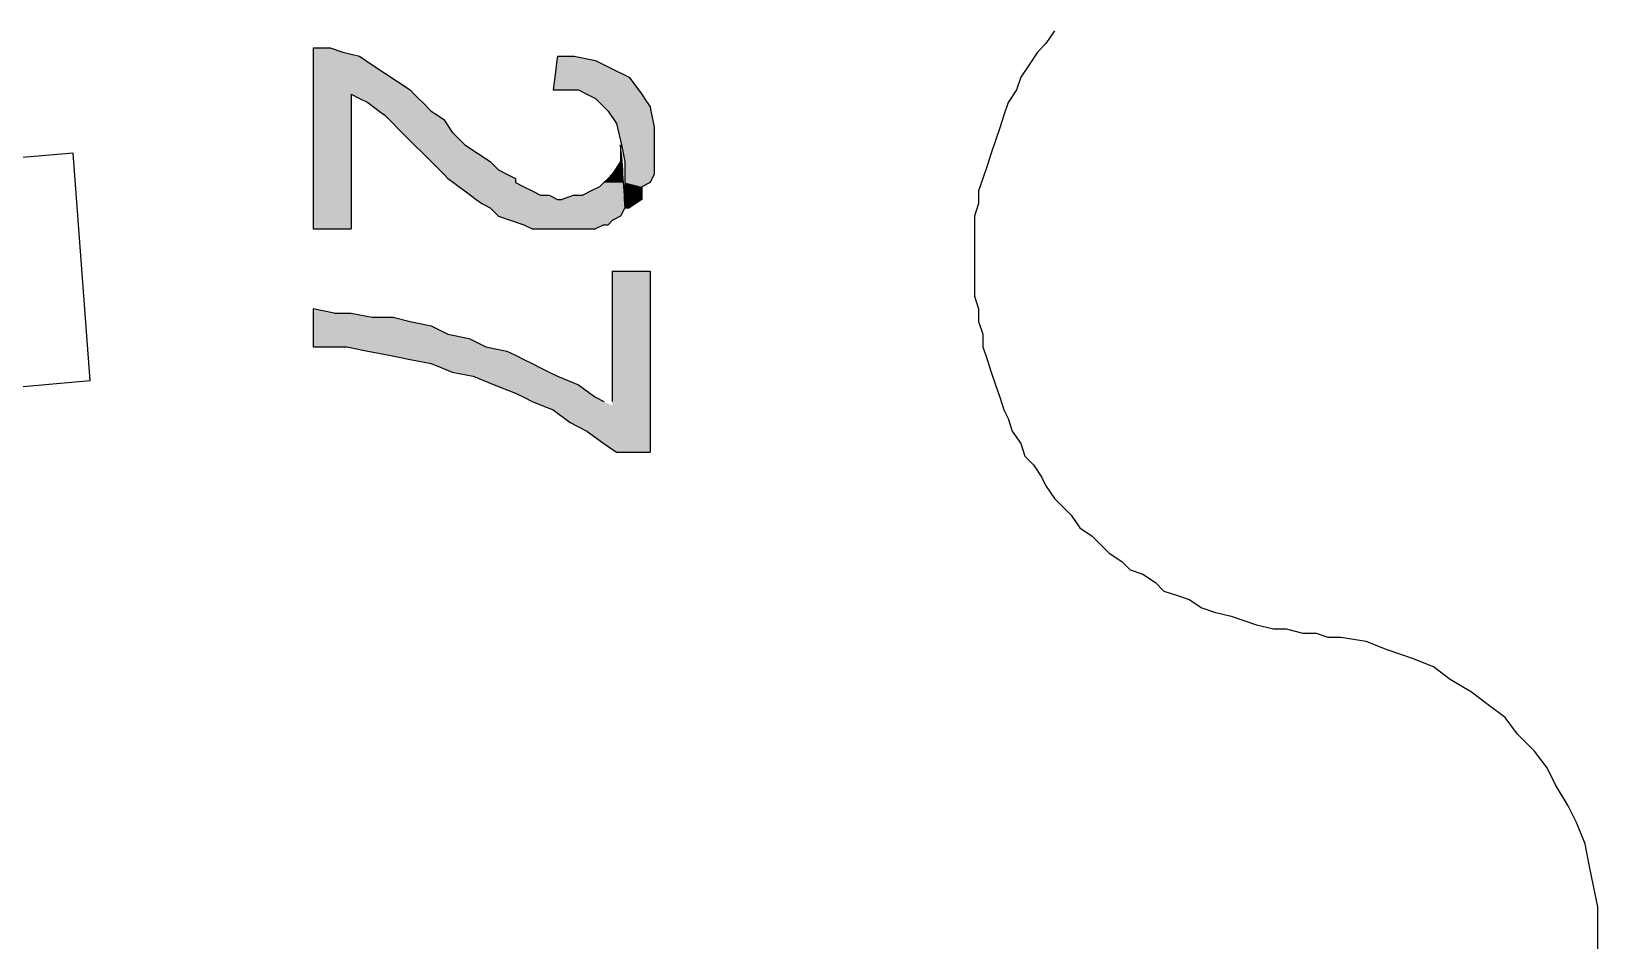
# Model space of a CAD drawing. Extents: x -1063 to 1100, y -467 to 441.
# Drawn here: x 938.6 to 1000.6, y -126.7 to -90.6 of the extents above; entities that cross this region are included whole.
import ezdxf

# ---------------------------------------------------------------- set-up
doc = ezdxf.new("R2010")
doc.units = 0
doc.layers.add('H', color=7, linetype='CONTINUOUS')
doc.layers.add('P', color=250, linetype='CONTINUOUS')

# ---------------------------------------------------------------- blocks, each defined once
blk = doc.blocks.new('*U469')
at = {"layer": 'H', "color": 0, "linetype": 'CONTINUOUS'}
for p, q in [((949.798, -91.251), (950.465, -91.251)), ((949.798, -91.251), (949.798, -91.417)), ((949.798, -91.417), (949.798, -91.584)), ((949.798, -91.584), (949.798, -91.917)), ((950.465, -91.251), (950.965, -91.417)), ((950.965, -91.417), (951.632, -91.584)), ((951.632, -91.584), (952.132, -91.917)), ((949.798, -91.917), (949.798, -92.251)), ((949.798, -92.251), (949.798, -92.584)), ((952.132, -91.917), (952.632, -92.251)), ((952.632, -92.251), (953.132, -92.584)), ((949.798, -92.584), (949.798, -92.917)), ((949.798, -92.917), (949.798, -93.084)), ((953.132, -92.584), (953.632, -92.917)), ((953.632, -92.917), (953.798, -93.084)), ((949.798, -93.084), (949.798, -93.251)), ((949.798, -93.251), (949.798, -93.417)), ((949.798, -93.417), (949.798, -93.751)), ((951.298, -93.084), (951.298, -93.251)), ((951.298, -93.084), (951.632, -93.251)), ((951.298, -93.251), (951.298, -93.417)), ((951.298, -93.417), (951.298, -93.751)), ((951.632, -93.251), (951.965, -93.417)), ((951.965, -93.417), (952.409, -93.751)), ((953.798, -93.084), (953.965, -93.251)), ((953.965, -93.251), (954.132, -93.417)), ((954.132, -93.417), (954.465, -93.751)), ((949.798, -93.751), (949.798, -93.917)), ((949.798, -93.917), (949.798, -94.084)), ((949.798, -94.084), (949.798, -94.584)), ((951.298, -93.751), (951.298, -93.917)), ((951.298, -93.917), (951.298, -94.084)), ((951.298, -94.084), (951.298, -94.584)), ((952.409, -93.751), (952.632, -93.917)), ((952.632, -93.917), (952.798, -94.084)), ((952.798, -94.084), (953.298, -94.584)), ((954.465, -93.751), (954.715, -93.917)), ((954.715, -93.917), (954.965, -94.084)), ((954.965, -94.084), (955.298, -94.584)), ((949.798, -94.584), (949.798, -95.084)), ((951.298, -94.584), (951.298, -95.084)), ((953.298, -94.584), (953.798, -95.084)), ((955.298, -94.584), (955.798, -95.084)), ((949.798, -95.084), (949.798, -95.417)), ((949.798, -95.417), (949.798, -95.751)), ((951.298, -95.084), (951.298, -95.417)), ((951.298, -95.417), (951.298, -95.751)), ((953.798, -95.084), (954.132, -95.417)), ((954.132, -95.417), (954.465, -95.751)), ((955.798, -95.084), (956.298, -95.417)), ((956.298, -95.417), (956.798, -95.751)), ((961.965, -95.084), (961.965, -95.417)), ((961.987, -95.417), (961.965, -95.084)), ((961.965, -95.417), (961.965, -95.751)), ((961.987, -95.417), (962.009, -95.751)), ((949.798, -95.751), (949.798, -96.084)), ((949.798, -96.084), (949.798, -96.251)), ((951.298, -95.751), (951.298, -96.084)), ((951.298, -96.084), (951.298, -96.251)), ((954.465, -95.751), (954.798, -96.084)), ((954.798, -96.084), (954.965, -96.251)), ((956.798, -95.751), (957.132, -96.084)), ((957.132, -96.084), (957.465, -96.251)), ((961.743, -96.084), (961.632, -96.251)), ((961.965, -95.751), (961.743, -96.084)), ((962.009, -95.751), (962.032, -96.084)), ((962.032, -96.084), (962.043, -96.251)), ((949.798, -96.251), (949.798, -96.417)), ((949.798, -96.417), (949.798, -96.584)), ((949.798, -96.584), (949.798, -96.751)), ((951.298, -96.251), (951.298, -96.417)), ((951.298, -96.417), (951.298, -96.584)), ((951.298, -96.584), (951.298, -96.751)), ((954.965, -96.251), (955.132, -96.417)), ((955.132, -96.417), (955.354, -96.584)), ((955.354, -96.584), (955.576, -96.751)), ((957.465, -96.251), (957.798, -96.417)), ((957.798, -96.417), (957.798, -96.584)), ((957.798, -96.584), (958.132, -96.751)), ((961.298, -96.584), (961.132, -96.751)), ((961.465, -96.417), (961.298, -96.584)), ((961.632, -96.251), (961.465, -96.417)), ((962.043, -96.251), (962.054, -96.417)), ((962.054, -96.417), (962.065, -96.584)), ((962.065, -96.584), (962.076, -96.751)), ((949.798, -96.751), (949.798, -96.917)), ((949.798, -96.917), (949.798, -97.084)), ((949.798, -97.084), (949.798, -97.251)), ((949.798, -97.251), (949.798, -97.417)), ((951.298, -96.751), (951.298, -96.917)), ((951.298, -96.917), (951.298, -97.084)), ((951.298, -97.084), (951.298, -97.251)), ((951.298, -97.251), (951.298, -97.417)), ((955.576, -96.751), (955.798, -96.917)), ((955.798, -96.917), (956.021, -97.084)), ((956.021, -97.084), (956.243, -97.251)), ((956.243, -97.251), (956.465, -97.417)), ((958.132, -96.751), (958.465, -96.917)), ((958.465, -96.917), (958.798, -97.084)), ((958.798, -97.084), (959.132, -97.084)), ((959.132, -97.084), (959.465, -97.251)), ((959.465, -97.251), (959.632, -97.251)), ((960.132, -97.084), (959.632, -97.251)), ((960.132, -97.084), (960.465, -97.084)), ((960.798, -96.917), (960.465, -97.084)), ((961.132, -96.751), (960.798, -96.917)), ((962.076, -96.751), (962.087, -96.917)), ((962.087, -96.917), (962.098, -97.084)), ((962.098, -97.084), (962.109, -97.251)), ((962.109, -97.251), (962.121, -97.417)), ((949.798, -97.417), (949.798, -97.584)), ((949.798, -97.584), (949.798, -97.917)), ((949.798, -97.917), (949.798, -98.084)), ((951.298, -97.417), (951.298, -97.584)), ((951.298, -97.584), (951.298, -97.917)), ((951.298, -97.917), (951.298, -98.084)), ((956.465, -97.417), (956.798, -97.584)), ((956.798, -97.584), (957.132, -97.917)), ((957.132, -97.917), (957.632, -98.084)), ((961.965, -97.917), (961.632, -98.084)), ((962.132, -97.584), (961.965, -97.917)), ((962.121, -97.417), (962.132, -97.584)), ((949.798, -98.084), (949.798, -98.251)), ((949.798, -98.251), (949.798, -98.417)), ((949.798, -98.417), (951.298, -98.417)), ((951.298, -98.084), (951.298, -98.251)), ((951.298, -98.251), (951.298, -98.417)), ((957.632, -98.084), (958.132, -98.251)), ((958.132, -98.251), (958.465, -98.417)), ((958.465, -98.417), (958.965, -98.417)), ((958.965, -98.417), (960.298, -98.417)), ((960.298, -98.417), (960.632, -98.417)), ((960.632, -98.417), (960.965, -98.417)), ((961.298, -98.251), (960.965, -98.417)), ((961.298, -98.251), (961.465, -98.251)), ((961.632, -98.084), (961.465, -98.251))]:
    blk.add_line(p, q, dxfattribs=at)
for points in [[(949.798, -91.251), (949.798, -91.251), (950.465, -91.251)], [(949.798, -91.251), (949.798, -91.417), (950.965, -91.417)], [(949.798, -91.417), (949.798, -91.584), (951.632, -91.584)], [(949.798, -91.584), (949.798, -91.917), (952.132, -91.917)], [(949.798, -91.917), (949.798, -92.251), (952.632, -92.251)], [(949.798, -92.251), (949.798, -92.584), (953.132, -92.584)], [(949.798, -92.584), (949.798, -92.917), (953.632, -92.917)], [(949.798, -92.917), (949.798, -93.084), (953.798, -93.084)], [(949.798, -93.084), (949.798, -93.251), (951.298, -93.251)], [(949.798, -93.251), (949.798, -93.417), (951.298, -93.417)], [(949.798, -93.417), (949.798, -93.751), (951.298, -93.751)], [(951.298, -93.084), (951.632, -93.251), (953.965, -93.251)], [(951.632, -93.251), (951.965, -93.417), (954.132, -93.417)], [(951.965, -93.417), (952.409, -93.751), (954.465, -93.751)], [(949.798, -93.751), (949.798, -93.917), (951.298, -93.917)], [(949.798, -93.917), (949.798, -94.084), (951.298, -94.084)], [(949.798, -94.084), (949.798, -94.584), (951.298, -94.584)], [(952.409, -93.751), (952.632, -93.917), (954.715, -93.917)], [(952.632, -93.917), (952.798, -94.084), (954.965, -94.084)], [(952.798, -94.084), (953.298, -94.584), (955.298, -94.584)], [(949.798, -94.584), (949.798, -95.084), (951.298, -95.084)], [(953.298, -94.584), (953.798, -95.084), (955.798, -95.084)], [(949.798, -95.084), (949.798, -95.417), (951.298, -95.417)], [(949.798, -95.417), (949.798, -95.751), (951.298, -95.751)], [(953.798, -95.084), (954.132, -95.417), (956.298, -95.417)], [(954.132, -95.417), (954.465, -95.751), (956.798, -95.751)], [(961.965, -95.084), (961.965, -95.417), (961.987, -95.417)], [(961.965, -95.417), (961.965, -95.751), (962.009, -95.751)], [(949.798, -95.751), (949.798, -96.084), (951.298, -96.084)], [(949.798, -96.084), (949.798, -96.251), (951.298, -96.251)], [(954.465, -95.751), (954.798, -96.084), (957.132, -96.084)], [(954.798, -96.084), (954.965, -96.251), (957.465, -96.251)], [(961.743, -96.084), (961.632, -96.251), (962.043, -96.251)], [(961.965, -95.751), (961.743, -96.084), (962.032, -96.084)], [(949.798, -96.251), (949.798, -96.417), (951.298, -96.417)], [(949.798, -96.417), (949.798, -96.584), (951.298, -96.584)], [(949.798, -96.584), (949.798, -96.751), (951.298, -96.751)], [(954.965, -96.251), (955.132, -96.417), (957.798, -96.417)], [(955.132, -96.417), (955.354, -96.584), (957.798, -96.584)], [(955.354, -96.584), (955.576, -96.751), (958.132, -96.751)], [(961.298, -96.584), (961.132, -96.751), (962.076, -96.751)], [(961.465, -96.417), (961.298, -96.584), (962.065, -96.584)], [(961.632, -96.251), (961.465, -96.417), (962.054, -96.417)], [(949.798, -96.751), (949.798, -96.917), (951.298, -96.917)], [(949.798, -96.917), (949.798, -97.084), (951.298, -97.084)], [(949.798, -97.084), (949.798, -97.251), (951.298, -97.251)], [(949.798, -97.251), (949.798, -97.417), (951.298, -97.417)], [(955.576, -96.751), (955.798, -96.917), (958.465, -96.917)], [(955.798, -96.917), (956.021, -97.084), (958.798, -97.084)], [(956.021, -97.084), (956.243, -97.251), (959.465, -97.251)], [(956.243, -97.251), (956.465, -97.417), (962.121, -97.417)], [(958.798, -97.084), (958.798, -97.084), (959.132, -97.084)], [(959.465, -97.251), (959.465, -97.251), (959.632, -97.251)], [(960.132, -97.084), (959.632, -97.251), (962.109, -97.251)], [(960.132, -97.084), (960.132, -97.084), (960.465, -97.084)], [(960.798, -96.917), (960.465, -97.084), (962.098, -97.084)], [(961.132, -96.751), (960.798, -96.917), (962.087, -96.917)], [(949.798, -97.417), (949.798, -97.584), (951.298, -97.584)], [(949.798, -97.584), (949.798, -97.917), (951.298, -97.917)], [(949.798, -97.917), (949.798, -98.084), (951.298, -98.084)], [(956.465, -97.417), (956.798, -97.584), (962.132, -97.584)], [(956.798, -97.584), (957.132, -97.917), (961.965, -97.917)], [(957.132, -97.917), (957.632, -98.084), (961.632, -98.084)], [(949.798, -98.084), (949.798, -98.251), (951.298, -98.251)], [(949.798, -98.251), (949.798, -98.417), (951.298, -98.417)], [(949.798, -98.417), (949.798, -98.417), (951.298, -98.417)], [(957.632, -98.084), (958.132, -98.251), (961.465, -98.251)], [(958.132, -98.251), (958.465, -98.417), (960.965, -98.417)], [(958.465, -98.417), (958.465, -98.417), (958.965, -98.417)], [(958.965, -98.417), (958.965, -98.417), (960.298, -98.417)], [(960.298, -98.417), (960.298, -98.417), (960.632, -98.417)], [(960.632, -98.417), (960.632, -98.417), (960.965, -98.417)], [(961.298, -98.251), (961.298, -98.251), (961.465, -98.251)]]:
    blk.add_solid(points, dxfattribs=at)
at = {"layer": 'H', "color": 0, "linetype": 'CONTINUOUS', "extrusion": (0, 0, -1)}
for points in [[(-949.798, -91.251), (-950.465, -91.251), (-950.965, -91.417)], [(-949.798, -91.417), (-950.965, -91.417), (-951.632, -91.584)], [(-949.798, -91.584), (-951.632, -91.584), (-952.132, -91.917)], [(-949.798, -91.917), (-952.132, -91.917), (-952.632, -92.251)], [(-949.798, -92.251), (-952.632, -92.251), (-953.132, -92.584)], [(-949.798, -92.584), (-953.132, -92.584), (-953.632, -92.917)], [(-949.798, -92.917), (-953.632, -92.917), (-953.798, -93.084)], [(-949.798, -93.084), (-951.298, -93.084), (-951.298, -93.251)], [(-949.798, -93.251), (-951.298, -93.251), (-951.298, -93.417)], [(-949.798, -93.417), (-951.298, -93.417), (-951.298, -93.751)], [(-951.298, -93.084), (-953.798, -93.084), (-953.965, -93.251)], [(-951.632, -93.251), (-953.965, -93.251), (-954.132, -93.417)], [(-951.965, -93.417), (-954.132, -93.417), (-954.465, -93.751)], [(-949.798, -93.751), (-951.298, -93.751), (-951.298, -93.917)], [(-949.798, -93.917), (-951.298, -93.917), (-951.298, -94.084)], [(-949.798, -94.084), (-951.298, -94.084), (-951.298, -94.584)], [(-952.409, -93.751), (-954.465, -93.751), (-954.715, -93.917)], [(-952.632, -93.917), (-954.715, -93.917), (-954.965, -94.084)], [(-952.798, -94.084), (-954.965, -94.084), (-955.298, -94.584)], [(-949.798, -94.584), (-951.298, -94.584), (-951.298, -95.084)], [(-953.298, -94.584), (-955.298, -94.584), (-955.798, -95.084)], [(-949.798, -95.084), (-951.298, -95.084), (-951.298, -95.417)], [(-949.798, -95.417), (-951.298, -95.417), (-951.298, -95.751)], [(-953.798, -95.084), (-955.798, -95.084), (-956.298, -95.417)], [(-954.132, -95.417), (-956.298, -95.417), (-956.798, -95.751)], [(-961.965, -95.417), (-961.987, -95.417), (-962.009, -95.751)], [(-949.798, -95.751), (-951.298, -95.751), (-951.298, -96.084)], [(-949.798, -96.084), (-951.298, -96.084), (-951.298, -96.251)], [(-954.465, -95.751), (-956.798, -95.751), (-957.132, -96.084)], [(-954.798, -96.084), (-957.132, -96.084), (-957.465, -96.251)], [(-961.743, -96.084), (-962.032, -96.084), (-962.043, -96.251)], [(-961.965, -95.751), (-962.009, -95.751), (-962.032, -96.084)], [(-949.798, -96.251), (-951.298, -96.251), (-951.298, -96.417)], [(-949.798, -96.417), (-951.298, -96.417), (-951.298, -96.584)], [(-949.798, -96.584), (-951.298, -96.584), (-951.298, -96.751)], [(-954.965, -96.251), (-957.465, -96.251), (-957.798, -96.417)], [(-955.132, -96.417), (-957.798, -96.417), (-957.798, -96.584)], [(-955.354, -96.584), (-957.798, -96.584), (-958.132, -96.751)], [(-961.298, -96.584), (-962.065, -96.584), (-962.076, -96.751)], [(-961.465, -96.417), (-962.054, -96.417), (-962.065, -96.584)], [(-961.632, -96.251), (-962.043, -96.251), (-962.054, -96.417)], [(-949.798, -96.751), (-951.298, -96.751), (-951.298, -96.917)], [(-949.798, -96.917), (-951.298, -96.917), (-951.298, -97.084)], [(-949.798, -97.084), (-951.298, -97.084), (-951.298, -97.251)], [(-949.798, -97.251), (-951.298, -97.251), (-951.298, -97.417)], [(-955.576, -96.751), (-958.132, -96.751), (-958.465, -96.917)], [(-955.798, -96.917), (-958.465, -96.917), (-958.798, -97.084)], [(-956.021, -97.084), (-959.132, -97.084), (-959.465, -97.251)], [(-956.243, -97.251), (-962.109, -97.251), (-962.121, -97.417)], [(-960.132, -97.084), (-962.098, -97.084), (-962.109, -97.251)], [(-960.798, -96.917), (-962.087, -96.917), (-962.098, -97.084)], [(-961.132, -96.751), (-962.076, -96.751), (-962.087, -96.917)], [(-949.798, -97.417), (-951.298, -97.417), (-951.298, -97.584)], [(-949.798, -97.584), (-951.298, -97.584), (-951.298, -97.917)], [(-949.798, -97.917), (-951.298, -97.917), (-951.298, -98.084)], [(-956.465, -97.417), (-962.121, -97.417), (-962.132, -97.584)], [(-956.798, -97.584), (-962.132, -97.584), (-961.965, -97.917)], [(-957.132, -97.917), (-961.965, -97.917), (-961.632, -98.084)], [(-949.798, -98.084), (-951.298, -98.084), (-951.298, -98.251)], [(-949.798, -98.251), (-951.298, -98.251), (-951.298, -98.417)], [(-957.632, -98.084), (-961.632, -98.084), (-961.465, -98.251)], [(-958.132, -98.251), (-961.298, -98.251), (-960.965, -98.417)]]:
    blk.add_solid(points, dxfattribs=at)
blk = doc.blocks.new('*U470')
at = {"layer": 'H', "color": 0, "linetype": 'CONTINUOUS'}
for p, q in [((959.465, -91.584), (959.444, -91.751)), ((959.465, -91.584), (960.132, -91.584)), ((960.132, -91.584), (960.965, -91.751)), ((959.403, -92.084), (959.361, -92.417)), ((959.444, -91.751), (959.403, -92.084)), ((960.965, -91.751), (961.632, -92.084)), ((961.632, -92.084), (962.298, -92.417)), ((959.361, -92.417), (959.298, -92.917)), ((959.298, -92.917), (959.798, -92.917)), ((959.798, -92.917), (960.298, -92.917)), ((960.298, -92.917), (960.632, -93.084)), ((962.298, -92.417), (962.673, -92.917)), ((962.673, -92.917), (962.798, -93.084)), ((960.632, -93.084), (960.965, -93.251)), ((960.965, -93.251), (961.298, -93.584)), ((961.298, -93.584), (961.465, -93.751)), ((962.798, -93.084), (962.909, -93.251)), ((962.909, -93.251), (963.132, -93.584)), ((963.132, -93.584), (963.165, -93.751)), ((961.465, -93.751), (961.798, -94.251)), ((963.165, -93.751), (963.265, -94.251)), ((961.798, -94.251), (961.84, -94.417)), ((961.84, -94.417), (961.965, -94.917)), ((963.265, -94.251), (963.298, -94.417)), ((963.298, -94.417), (963.298, -94.917)), ((961.965, -94.917), (961.998, -95.084)), ((961.998, -95.084), (962.065, -95.417)), ((962.065, -95.417), (962.132, -95.751)), ((963.298, -94.917), (963.298, -95.084)), ((963.298, -95.084), (963.298, -95.417)), ((963.298, -95.417), (963.298, -95.751)), ((962.132, -95.751), (962.132, -95.917)), ((962.132, -95.917), (962.132, -96.251)), ((963.298, -95.751), (963.298, -95.917)), ((963.298, -95.917), (963.298, -96.251)), ((962.132, -96.251), (962.132, -96.584)), ((962.132, -96.584), (962.132, -96.751)), ((963.132, -96.584), (962.798, -96.751)), ((963.298, -96.251), (963.132, -96.584)), ((962.132, -96.751), (962.132, -97.084)), ((962.132, -97.084), (962.132, -97.251)), ((962.132, -97.251), (962.132, -97.584)), ((962.798, -97.251), (962.298, -97.584)), ((962.798, -96.751), (962.798, -97.084)), ((962.798, -97.084), (962.798, -97.251)), ((962.132, -97.584), (962.298, -97.584))]:
    blk.add_line(p, q, dxfattribs=at)
for points in [[(959.465, -91.584), (959.444, -91.751), (960.965, -91.751)], [(959.465, -91.584), (959.465, -91.584), (960.132, -91.584)], [(959.403, -92.084), (959.361, -92.417), (962.298, -92.417)], [(959.444, -91.751), (959.403, -92.084), (961.632, -92.084)], [(959.361, -92.417), (959.298, -92.917), (962.673, -92.917)], [(959.298, -92.917), (959.298, -92.917), (959.798, -92.917)], [(959.798, -92.917), (959.798, -92.917), (960.298, -92.917)], [(960.298, -92.917), (960.632, -93.084), (962.798, -93.084)], [(960.632, -93.084), (960.965, -93.251), (962.909, -93.251)], [(960.965, -93.251), (961.298, -93.584), (963.132, -93.584)], [(961.298, -93.584), (961.465, -93.751), (963.165, -93.751)], [(961.465, -93.751), (961.798, -94.251), (963.265, -94.251)], [(961.798, -94.251), (961.84, -94.417), (963.298, -94.417)], [(961.84, -94.417), (961.965, -94.917), (963.298, -94.917)], [(961.965, -94.917), (961.998, -95.084), (963.298, -95.084)], [(961.998, -95.084), (962.065, -95.417), (963.298, -95.417)], [(962.065, -95.417), (962.132, -95.751), (963.298, -95.751)], [(962.132, -95.751), (962.132, -95.917), (963.298, -95.917)], [(962.132, -95.917), (962.132, -96.251), (963.298, -96.251)], [(962.132, -96.251), (962.132, -96.584), (963.132, -96.584)], [(962.132, -96.584), (962.132, -96.751), (962.798, -96.751)], [(962.132, -96.751), (962.132, -97.084), (962.798, -97.084)], [(962.132, -97.084), (962.132, -97.251), (962.798, -97.251)], [(962.132, -97.251), (962.132, -97.584), (962.298, -97.584)], [(962.132, -97.584), (962.132, -97.584), (962.298, -97.584)]]:
    blk.add_solid(points, dxfattribs=at)
at = {"layer": 'H', "color": 0, "linetype": 'CONTINUOUS', "extrusion": (0, 0, -1)}
for points in [[(-959.465, -91.584), (-960.132, -91.584), (-960.965, -91.751)], [(-959.403, -92.084), (-961.632, -92.084), (-962.298, -92.417)], [(-959.444, -91.751), (-960.965, -91.751), (-961.632, -92.084)], [(-959.361, -92.417), (-962.298, -92.417), (-962.673, -92.917)], [(-960.298, -92.917), (-962.673, -92.917), (-962.798, -93.084)], [(-960.632, -93.084), (-962.798, -93.084), (-962.909, -93.251)], [(-960.965, -93.251), (-962.909, -93.251), (-963.132, -93.584)], [(-961.298, -93.584), (-963.132, -93.584), (-963.165, -93.751)], [(-961.465, -93.751), (-963.165, -93.751), (-963.265, -94.251)], [(-961.798, -94.251), (-963.265, -94.251), (-963.298, -94.417)], [(-961.84, -94.417), (-963.298, -94.417), (-963.298, -94.917)], [(-961.965, -94.917), (-963.298, -94.917), (-963.298, -95.084)], [(-961.998, -95.084), (-963.298, -95.084), (-963.298, -95.417)], [(-962.065, -95.417), (-963.298, -95.417), (-963.298, -95.751)], [(-962.132, -95.751), (-963.298, -95.751), (-963.298, -95.917)], [(-962.132, -95.917), (-963.298, -95.917), (-963.298, -96.251)], [(-962.132, -96.251), (-963.298, -96.251), (-963.132, -96.584)], [(-962.132, -96.584), (-963.132, -96.584), (-962.798, -96.751)], [(-962.132, -96.751), (-962.798, -96.751), (-962.798, -97.084)], [(-962.132, -97.084), (-962.798, -97.084), (-962.798, -97.251)], [(-962.132, -97.251), (-962.798, -97.251), (-962.298, -97.584)]]:
    blk.add_solid(points, dxfattribs=at)
blk = doc.blocks.new('*U471')
at = {"layer": 'H', "color": 0, "linetype": 'CONTINUOUS'}
for p, q in [((961.632, -100.084), (963.132, -100.084)), ((961.632, -100.084), (961.632, -101.584)), ((963.132, -100.084), (963.132, -101.584)), ((949.798, -101.584), (949.798, -101.751)), ((950.632, -101.751), (949.798, -101.584)), ((961.632, -101.584), (961.632, -101.751)), ((963.132, -101.584), (963.132, -101.751)), ((949.798, -101.751), (949.798, -101.917)), ((949.798, -101.917), (949.798, -102.084)), ((949.798, -102.084), (949.798, -102.251)), ((949.798, -102.251), (949.798, -102.584)), ((950.632, -101.751), (951.298, -101.751)), ((951.298, -101.751), (952.132, -101.917)), ((952.132, -101.917), (952.965, -101.917)), ((952.965, -101.917), (953.632, -102.084)), ((953.632, -102.084), (954.465, -102.251)), ((954.465, -102.251), (955.132, -102.584)), ((961.632, -101.751), (961.632, -101.917)), ((961.632, -101.917), (961.632, -102.084)), ((961.632, -102.084), (961.632, -102.251)), ((961.632, -102.251), (961.632, -102.584)), ((963.132, -101.751), (963.132, -101.917)), ((963.132, -101.917), (963.132, -102.084)), ((963.132, -102.084), (963.132, -102.251)), ((963.132, -102.251), (963.132, -102.584)), ((949.798, -102.584), (949.798, -102.751)), ((949.798, -102.751), (949.798, -103.084)), ((955.132, -102.584), (955.965, -102.751)), ((955.965, -102.751), (956.632, -103.084)), ((961.632, -102.584), (961.632, -102.751)), ((961.632, -102.751), (961.632, -103.084)), ((963.132, -102.584), (963.132, -102.751)), ((963.132, -102.751), (963.132, -103.084)), ((949.798, -103.084), (950.465, -103.084)), ((950.465, -103.084), (951.132, -103.084)), ((951.132, -103.084), (951.965, -103.251)), ((951.965, -103.251), (952.798, -103.417)), ((952.798, -103.417), (953.632, -103.584)), ((956.632, -103.084), (957.465, -103.251)), ((957.465, -103.251), (957.798, -103.417)), ((957.798, -103.417), (958.132, -103.584)), ((961.632, -103.084), (961.632, -103.251)), ((961.632, -103.251), (961.632, -103.417)), ((961.632, -103.417), (961.632, -103.584)), ((963.132, -103.084), (963.132, -103.251)), ((963.132, -103.251), (963.132, -103.417)), ((963.132, -103.417), (963.132, -103.584)), ((953.632, -103.584), (954.465, -103.751)), ((954.465, -103.751), (954.882, -103.917)), ((954.882, -103.917), (955.298, -104.084)), ((955.298, -104.084), (956.132, -104.251)), ((958.132, -103.584), (958.465, -103.751)), ((958.465, -103.751), (958.798, -103.917)), ((958.798, -103.917), (959.132, -104.084)), ((959.132, -104.084), (959.465, -104.251)), ((961.632, -103.584), (961.632, -103.751)), ((961.632, -103.751), (961.632, -103.917)), ((961.632, -103.917), (961.632, -104.084)), ((961.632, -104.084), (961.632, -104.251)), ((963.132, -103.584), (963.132, -103.751)), ((963.132, -103.751), (963.132, -103.917)), ((963.132, -103.917), (963.132, -104.084)), ((963.132, -104.084), (963.132, -104.251)), ((956.132, -104.251), (956.965, -104.584)), ((956.965, -104.584), (957.798, -104.917)), ((959.465, -104.251), (960.298, -104.584)), ((960.298, -104.584), (960.743, -104.917)), ((961.632, -104.251), (961.632, -104.584)), ((961.632, -104.584), (961.632, -104.917)), ((963.132, -104.251), (963.132, -104.584)), ((963.132, -104.584), (963.132, -104.917)), ((957.798, -104.917), (958.132, -105.084)), ((958.132, -105.084), (958.465, -105.251)), ((958.465, -105.251), (958.882, -105.417)), ((960.743, -104.917), (960.965, -105.084)), ((960.965, -105.084), (961.298, -105.251)), ((961.632, -104.917), (961.632, -105.084)), ((961.632, -105.084), (961.632, -105.251)), ((963.132, -104.917), (963.132, -105.084)), ((963.132, -105.084), (963.132, -105.251)), ((963.132, -105.251), (963.132, -105.417)), ((958.882, -105.417), (959.298, -105.584)), ((959.298, -105.584), (959.965, -106.084)), ((963.132, -105.417), (963.132, -105.584)), ((963.132, -105.584), (963.132, -106.084)), ((959.965, -106.084), (960.632, -106.417)), ((960.632, -106.417), (961.298, -106.917)), ((963.132, -106.084), (963.132, -106.417)), ((963.132, -106.417), (963.132, -106.917)), ((961.298, -106.917), (961.798, -107.251)), ((963.132, -106.917), (963.132, -107.251)), ((961.798, -107.251), (963.132, -107.251))]:
    blk.add_line(p, q, dxfattribs=at)
for points in [[(961.632, -100.084), (961.632, -100.084), (963.132, -100.084)], [(961.632, -100.084), (961.632, -101.584), (963.132, -101.584)], [(949.798, -101.584), (949.798, -101.751), (950.632, -101.751)], [(961.632, -101.584), (961.632, -101.751), (963.132, -101.751)], [(949.798, -101.751), (949.798, -101.917), (952.132, -101.917)], [(949.798, -101.917), (949.798, -102.084), (953.632, -102.084)], [(949.798, -102.084), (949.798, -102.251), (954.465, -102.251)], [(949.798, -102.251), (949.798, -102.584), (955.132, -102.584)], [(950.632, -101.751), (950.632, -101.751), (951.298, -101.751)], [(952.132, -101.917), (952.132, -101.917), (952.965, -101.917)], [(961.632, -101.751), (961.632, -101.917), (963.132, -101.917)], [(961.632, -101.917), (961.632, -102.084), (963.132, -102.084)], [(961.632, -102.084), (961.632, -102.251), (963.132, -102.251)], [(961.632, -102.251), (961.632, -102.584), (963.132, -102.584)], [(949.798, -102.584), (949.798, -102.751), (955.965, -102.751)], [(949.798, -102.751), (949.798, -103.084), (956.632, -103.084)], [(961.632, -102.584), (961.632, -102.751), (963.132, -102.751)], [(961.632, -102.751), (961.632, -103.084), (963.132, -103.084)], [(949.798, -103.084), (949.798, -103.084), (950.465, -103.084)], [(950.465, -103.084), (950.465, -103.084), (951.132, -103.084)], [(951.132, -103.084), (951.965, -103.251), (957.465, -103.251)], [(951.965, -103.251), (952.798, -103.417), (957.798, -103.417)], [(952.798, -103.417), (953.632, -103.584), (958.132, -103.584)], [(961.632, -103.084), (961.632, -103.251), (963.132, -103.251)], [(961.632, -103.251), (961.632, -103.417), (963.132, -103.417)], [(961.632, -103.417), (961.632, -103.584), (963.132, -103.584)], [(953.632, -103.584), (954.465, -103.751), (958.465, -103.751)], [(954.465, -103.751), (954.882, -103.917), (958.798, -103.917)], [(954.882, -103.917), (955.298, -104.084), (959.132, -104.084)], [(955.298, -104.084), (956.132, -104.251), (959.465, -104.251)], [(961.632, -103.584), (961.632, -103.751), (963.132, -103.751)], [(961.632, -103.751), (961.632, -103.917), (963.132, -103.917)], [(961.632, -103.917), (961.632, -104.084), (963.132, -104.084)], [(961.632, -104.084), (961.632, -104.251), (963.132, -104.251)], [(956.132, -104.251), (956.965, -104.584), (960.298, -104.584)], [(956.965, -104.584), (957.798, -104.917), (960.743, -104.917)], [(961.632, -104.251), (961.632, -104.584), (963.132, -104.584)], [(961.632, -104.584), (961.632, -104.917), (963.132, -104.917)], [(957.798, -104.917), (958.132, -105.084), (960.965, -105.084)], [(958.132, -105.084), (958.465, -105.251), (961.298, -105.251)], [(958.465, -105.251), (958.882, -105.417), (961.632, -105.417)], [(961.632, -104.917), (961.632, -105.084), (963.132, -105.084)], [(961.632, -105.084), (961.632, -105.251), (963.132, -105.251)], [(961.632, -105.251), (961.632, -105.417), (963.132, -105.417)], [(958.882, -105.417), (959.298, -105.584), (963.132, -105.584)], [(959.298, -105.584), (959.965, -106.084), (963.132, -106.084)], [(959.965, -106.084), (960.632, -106.417), (963.132, -106.417)], [(960.632, -106.417), (961.298, -106.917), (963.132, -106.917)], [(961.298, -106.917), (961.798, -107.251), (963.132, -107.251)], [(961.798, -107.251), (961.798, -107.251), (963.132, -107.251)]]:
    blk.add_solid(points, dxfattribs=at)
at = {"layer": 'H', "color": 0, "linetype": 'CONTINUOUS', "extrusion": (0, 0, -1)}
for points in [[(-961.632, -100.084), (-963.132, -100.084), (-963.132, -101.584)], [(-961.632, -101.584), (-963.132, -101.584), (-963.132, -101.751)], [(-949.798, -101.751), (-951.298, -101.751), (-952.132, -101.917)], [(-949.798, -101.917), (-952.965, -101.917), (-953.632, -102.084)], [(-949.798, -102.084), (-953.632, -102.084), (-954.465, -102.251)], [(-949.798, -102.251), (-954.465, -102.251), (-955.132, -102.584)], [(-961.632, -101.751), (-963.132, -101.751), (-963.132, -101.917)], [(-961.632, -101.917), (-963.132, -101.917), (-963.132, -102.084)], [(-961.632, -102.084), (-963.132, -102.084), (-963.132, -102.251)], [(-961.632, -102.251), (-963.132, -102.251), (-963.132, -102.584)], [(-949.798, -102.584), (-955.132, -102.584), (-955.965, -102.751)], [(-949.798, -102.751), (-955.965, -102.751), (-956.632, -103.084)], [(-961.632, -102.584), (-963.132, -102.584), (-963.132, -102.751)], [(-961.632, -102.751), (-963.132, -102.751), (-963.132, -103.084)], [(-951.132, -103.084), (-956.632, -103.084), (-957.465, -103.251)], [(-951.965, -103.251), (-957.465, -103.251), (-957.798, -103.417)], [(-952.798, -103.417), (-957.798, -103.417), (-958.132, -103.584)], [(-961.632, -103.084), (-963.132, -103.084), (-963.132, -103.251)], [(-961.632, -103.251), (-963.132, -103.251), (-963.132, -103.417)], [(-961.632, -103.417), (-963.132, -103.417), (-963.132, -103.584)], [(-953.632, -103.584), (-958.132, -103.584), (-958.465, -103.751)], [(-954.465, -103.751), (-958.465, -103.751), (-958.798, -103.917)], [(-954.882, -103.917), (-958.798, -103.917), (-959.132, -104.084)], [(-955.298, -104.084), (-959.132, -104.084), (-959.465, -104.251)], [(-961.632, -103.584), (-963.132, -103.584), (-963.132, -103.751)], [(-961.632, -103.751), (-963.132, -103.751), (-963.132, -103.917)], [(-961.632, -103.917), (-963.132, -103.917), (-963.132, -104.084)], [(-961.632, -104.084), (-963.132, -104.084), (-963.132, -104.251)], [(-956.132, -104.251), (-959.465, -104.251), (-960.298, -104.584)], [(-956.965, -104.584), (-960.298, -104.584), (-960.743, -104.917)], [(-961.632, -104.251), (-963.132, -104.251), (-963.132, -104.584)], [(-961.632, -104.584), (-963.132, -104.584), (-963.132, -104.917)], [(-957.798, -104.917), (-960.743, -104.917), (-960.965, -105.084)], [(-958.132, -105.084), (-960.965, -105.084), (-961.298, -105.251)], [(-958.465, -105.251), (-961.298, -105.251), (-961.632, -105.417)], [(-961.632, -104.917), (-963.132, -104.917), (-963.132, -105.084)], [(-961.632, -105.084), (-963.132, -105.084), (-963.132, -105.251)], [(-961.632, -105.251), (-963.132, -105.251), (-963.132, -105.417)], [(-958.882, -105.417), (-963.132, -105.417), (-963.132, -105.584)], [(-959.298, -105.584), (-963.132, -105.584), (-963.132, -106.084)], [(-959.965, -106.084), (-963.132, -106.084), (-963.132, -106.417)], [(-960.632, -106.417), (-963.132, -106.417), (-963.132, -106.917)], [(-961.298, -106.917), (-963.132, -106.917), (-963.132, -107.251)]]:
    blk.add_solid(points, dxfattribs=at)

msp = doc.modelspace()

# ---------------------------------------------------------------- linework, layer by layer
at = {"layer": 'P', "color": 0, "linetype": 'CONTINUOUS'}
for points in [[(979.132, -90.584), (978.798, -91.084), (978.465, -91.417), (978.132, -91.917), (977.798, -92.417), (977.632, -92.917), (977.298, -93.417), (977.132, -93.917), (976.965, -94.417), (976.798, -94.917), (976.632, -95.417), (976.465, -95.917), (976.298, -96.417), (976.132, -96.917), (976.132, -97.417), (975.965, -97.917), (975.965, -98.584), (975.965, -99.084), (975.965, -99.584), (975.965, -100.084), (975.965, -100.584), (975.965, -101.084), (976.132, -101.584), (976.132, -102.084), (976.298, -102.584), (976.298, -103.084), (976.465, -103.584), (976.632, -104.084), (976.798, -104.584), (976.965, -105.084), (977.132, -105.584), (977.298, -105.917), (977.465, -106.417), (977.798, -106.917), (977.965, -107.417), (978.298, -107.751), (978.632, -108.251), (978.798, -108.584), (979.132, -109.084), (979.465, -109.417), (979.798, -109.751), (980.132, -110.251), (980.632, -110.584), (980.965, -110.917), (981.298, -111.251), (981.798, -111.584), (982.132, -111.917), (982.632, -112.084), (983.132, -112.417), (983.465, -112.751), (983.965, -112.917), (984.465, -113.084), (984.965, -113.417), (985.465, -113.584), (986.132, -113.751), (986.632, -113.917), (987.132, -114.084), (987.798, -114.251), (988.298, -114.251), (988.965, -114.417), (989.465, -114.417)], [(920.465, -106.251), (940.965, -104.417), (940.298, -95.417), (918.798, -97.251)], [(1000.632, -126.917), (1000.632, -126.084), (1000.632, -125.251), (1000.465, -124.417), (1000.298, -123.584), (1000.132, -122.751), (999.798, -121.917), (999.465, -121.251), (998.965, -120.417), (998.632, -119.751), (998.132, -119.084), (997.465, -118.417), (996.965, -117.751), (996.298, -117.251), (995.632, -116.751), (994.798, -116.251), (994.132, -115.751), (993.298, -115.417), (992.298, -115.084), (991.465, -114.751), (990.465, -114.584), (989.965, -114.584), (989.465, -114.417)]]:
    msp.add_lwpolyline(points, dxfattribs=at)

# ---------------------------------------------------------------- block references
at = {"layer": 'H', "color": 0, "linetype": 'CONTINUOUS'}
for name in ['*U469', '*U470', '*U471']:
    msp.add_blockref(name, (0, 0), dxfattribs=at)

doc.saveas('drawing.dxf')
